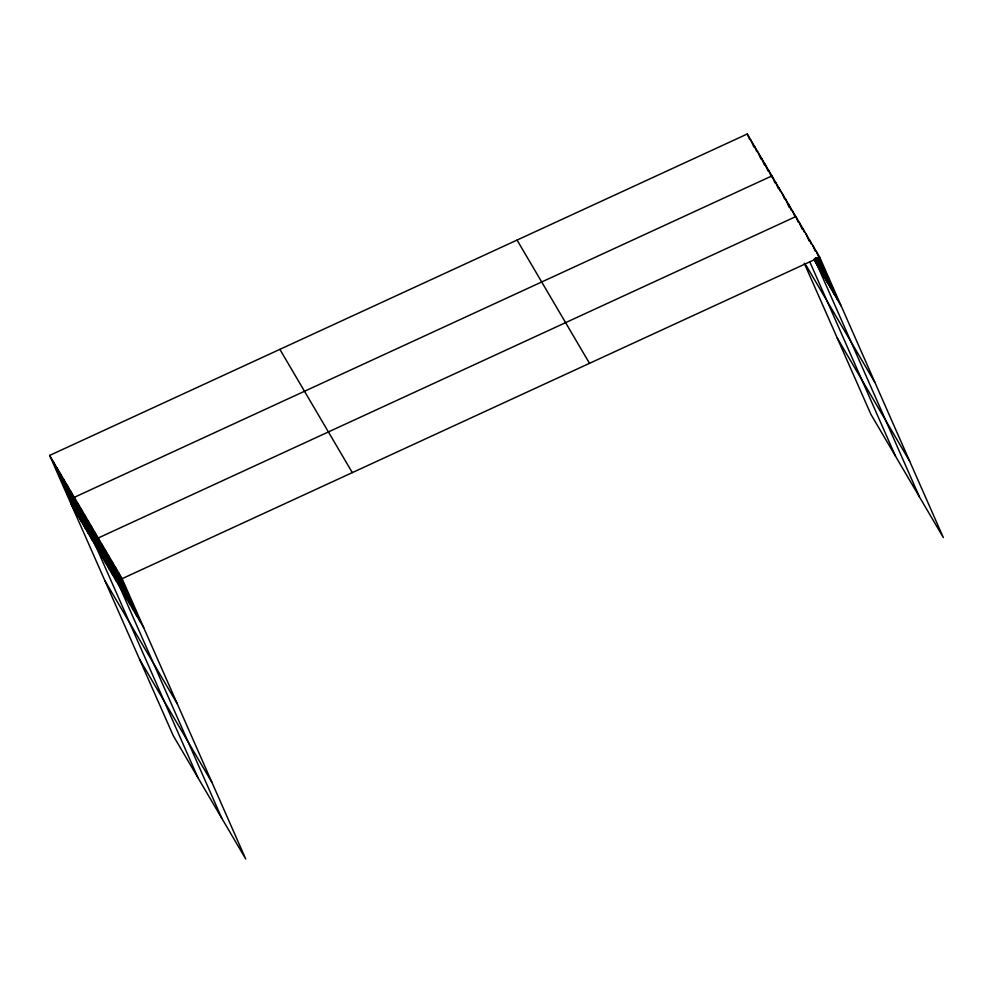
<?xml version="1.0" encoding="UTF-8"?>
<svg xmlns="http://www.w3.org/2000/svg" width="993" height="993" viewBox="0 0 993 993"><rect width="100%" height="100%" fill="white"/><g stroke="black" fill="none" stroke-linecap="round" stroke-linejoin="round"><path stroke-width="1.49" d="M49.65 455.427L122.102 578.683L245.73 858.995L173.278 735.739L49.65 455.427L747.27 134.005L819.721 257.261L943.35 537.573L870.898 414.317L804.256 263.219M122.102 578.683L819.721 257.261M813.975 259.707L841.294 306.192M806.043 265.28L874.97 382.553M837.223 337.968L909.675 461.224M517.055 240.07L589.507 363.339M279.865 349.362L352.316 472.618M71.223 504.345L143.687 627.601M104.91 580.706L177.362 703.963M139.603 659.377L212.055 782.633M816.308 251.452L837.881 300.382M812.882 245.643L815.352 251.241M818.431 258.23L834.468 294.573M809.469 239.834L811.318 244.03M817.487 258.006L831.054 288.764M806.055 234.025L809.134 241.014M816.531 257.783L827.628 282.943M802.642 228.216L804.491 232.412M815.588 257.572L824.215 277.134M799.228 222.407L802.307 229.395M815.253 258.751L820.801 271.325M798.273 222.184L795.803 216.586L98.195 538.007L221.824 818.319M814.31 258.528L919.444 496.897M792.389 210.777L794.859 216.375M788.976 204.968L791.446 210.566M785.562 199.159L789.261 207.549M782.149 193.35L784.607 198.935M778.735 187.54L780.585 191.736M775.31 181.731L778.4 188.72M774.987 182.911L771.896 175.922L74.289 497.332L197.917 777.643M810.015 262.326L895.525 456.221M768.383 169.927L771.462 176.915M764.858 163.944L767.949 170.933M761.346 157.961L764.424 164.95M757.82 151.966L760.911 158.954M754.308 145.983L756.765 151.569M750.782 140.001L753.861 146.989M747.27 134.005L749.727 139.603M118.688 572.874L140.261 621.792M115.275 567.053L136.848 615.983M111.861 561.244L133.434 610.174M108.436 555.435L130.021 604.365M105.022 549.625L126.608 598.556M101.609 543.816L123.182 592.747M94.782 532.198L116.355 581.116M91.368 526.389L112.941 575.307M87.943 520.568L109.528 569.498M84.529 514.759L106.114 563.689M81.116 508.95L102.689 557.88M77.702 503.141L99.275 552.071M70.764 491.349L92.349 540.266M67.251 485.354L88.824 534.284M63.726 479.371L85.311 528.301M60.213 473.388L81.786 522.306M56.688 467.393L78.261 516.323M53.175 461.41L74.748 510.34"/></g></svg>
